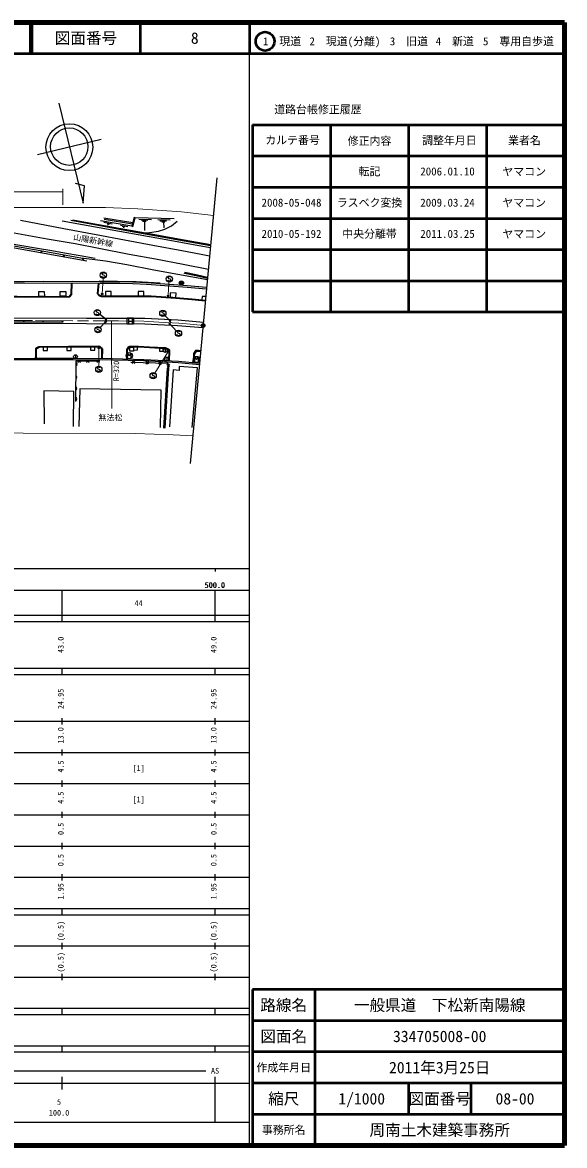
# Model space of a CAD drawing. Units: millimetres at full size, sheet at 1:1000; details may follow other scales. Extents: x 40000 to 680000, y 20000 to 380000.
# Drawn here: x 506272 to 680000, y 20000 to 380000 of the extents above; entities that cross this region are included whole.
import ezdxf
from ezdxf.enums import TextEntityAlignment as Align

# ---------------------------------------------------------------- set-up
doc = ezdxf.new("R2010")
doc.units = ezdxf.units.MM
doc.header["$LTSCALE"] = 1000
doc.header["$PDMODE"] = 32
doc.header["$PDSIZE"] = 500
doc.linetypes.add('CHAIN', pattern=[18.5, 12, -1.5, 3.5, -1.5])
for name, color, linetype, lineweight in [('M-BGD', 7, 'Continuous', 25), ('M-BGD-EXST', 7, 'Continuous', 25), ('M-BMK', 2, 'CHAIN', 13), ('M-BMK-OTRS', 5, 'Continuous', 25), ('M-BMK-SRVR', 3, 'Continuous', 25), ('M-STR-HTXT', 7, 'Continuous', 13), ('M-STR-STRC', 7, 'Continuous', 25), ('M-STR-STRD', 7, 'Continuous', 25), ('M-TTL', 2, 'Continuous', 140), ('M-TTL-BAND', 7, 'Continuous', 25), ('M-TTL-FRAM', 2, 'Continuous', 50), ('M-TTL-LINE', 7, 'Continuous', 50)]:
    doc.layers.add(name, color=color, linetype=linetype, lineweight=lineweight)
for name, color, linetype in [('M-BMK-HTXT', 7, 'Continuous'), ('M-OTRS', 6, 'Continuous'), ('M-TTL-TXT', 7, 'Continuous')]:
    doc.layers.add(name, color=color, linetype=linetype)
doc.styles.add('ＭＳ ゴシック', font='')
doc.styles.get('ＭＳ ゴシック').set_extended_font_data('MS Gothic')

msp = doc.modelspace()

# ---------------------------------------------------------------- hatches: boundary and pattern name
at = {"layer": 'M-BGD'}
for points in [[(512491, 306039, 0.4608), (512334, 306306, 0.4608), (512095, 306110)], [(512235, 306753, 0.4608), (512392, 306487, 0.4608), (512631, 306683)], [(519733, 304747, 0.4608), (519576, 305014, 0.4608), (519337, 304818)], [(519371, 305474, 0.4608), (519527, 305207, 0.4608), (519766, 305403)], [(525754, 303672, 0.4608), (525597, 303939, 0.4608), (525358, 303743)], [(525541, 304395, 0.4608), (525713, 304138, 0.4608), (525940, 304347)], [(556520, 296469, 0.41421), (557220, 295769, 0.41421), (557920, 296470, 1)], [(523352, 269931, 0.82183), (523360, 270921)], [(523322, 265854, 0.82183), (523329, 266844)], [(523294, 262191, 0.82183), (523301, 263182)], [(523268, 258843, 0.82183), (523276, 259833)]]:
    msp.add_hatch(color=256, dxfattribs=at).paths.add_polyline_path(points)
at = {"layer": 'M-BGD-EXST'}
msp.add_hatch(color=256, dxfattribs=at).paths.add_polyline_path([(532052, 292982, 1), (531552, 292982, 0.41421), (531802, 292732, 0.41421)])

# ---------------------------------------------------------------- linework, layer by layer
at = {"layer": 'M-BGD'}
for p, q in [((541606, 315776), (532366, 317228)), ((541489, 315347), (532472, 316839)), ((554930, 317049), (542364, 317409)), ((543520, 316976), (547618, 316848)), ((541309, 314691), (531292, 316450)), ((532329, 315939), (535027, 315456)), ((533367, 315524), (534073, 315373)), ((533631, 315468), (533644, 314973)), ((537686, 315032), (540070, 314634)), ((538271, 314683), (539071, 314555)), ((538671, 314619), (538614, 314119)), ((544299, 316693), (546402, 316635)), ((544784, 316350), (545930, 316304)), ((545357, 316327), (545412, 313351)), ((549688, 316790), (553563, 316722)), ((550350, 316448), (552417, 316438)), ((550988, 316130), (551897, 316131)), ((551443, 316130), (551554, 314194)), ((558238, 299556), (558301, 299849)), ((498070, 296925), (522304, 297108)), ((539847, 283271), (539847, 285271)), ((539847, 285271), (541847, 285271)), ((540222, 285021), (540222, 283521)), ((541472, 285021), (541472, 283521)), ((541847, 285271), (541847, 283271)), ((541847, 283271), (539847, 283271)), ((540222, 284271), (541472, 284271)), ((552008, 275419), (552009, 274219)), ((523273, 273473), (523274, 272273)), ((524818, 270992), (523976, 271842)), ((523980, 271001), (524825, 271838)), ((527652, 270978), (526810, 271828)), ((526814, 270987), (527659, 271824)), ((530977, 271800), (530132, 270963)), ((530139, 271809), (530981, 270959)), ((541461, 270687), (542327, 271501)), ((542298, 270656), (541479, 271527)), ((545860, 270550), (546727, 271365)), ((546698, 270520), (545879, 271391)), ((550025, 270422), (550892, 271236)), ((550863, 270391), (550044, 271262)), ((552496, 272718), (552497, 271518)), ((553446, 269610), (552522, 270359)), ((553363, 270444), (552611, 269515)), ((552618, 269202), (551496, 249926)), ((553069, 269213), (552618, 269202))]:
    msp.add_line(p, q, dxfattribs=at)
for points in [[(541598, 314612), (542364, 317409), (542075, 317488), (541309, 314691)], [(511474, 293754), (513274, 293766), (513283, 292216), (511483, 292204)], [(518332, 293797), (520132, 293809), (520141, 292259), (518341, 292247)], [(532857, 292421), (534707, 292414), (534712, 293764), (532862, 293771)], [(543321, 292392), (545171, 292393), (545170, 293743), (543320, 293742)], [(553571, 292002), (555417, 291881), (555504, 293228), (553658, 293349)], [(514293, 275909), (512893, 275897), (512902, 274797), (514302, 274809)], [(521912, 275973), (520512, 275961), (520521, 274861), (521921, 274873)], [(529471, 276036), (528071, 276025), (528080, 274925), (529480, 274936)], [(540701, 275930), (541901, 275909), (541878, 274659), (540679, 274680)], [(551395, 275452), (550196, 275511), (550155, 274662), (551353, 274603)]]:
    msp.add_lwpolyline(points, close=True, dxfattribs=at)
for points in [[(565537, 297516), (556025, 299257), (548393, 300589), (539679, 302358), (532842, 303434), (529494, 303923), (525001, 304459), (513774, 306482), (504036, 308197), (496660, 309452), (488820, 310759), (479699, 312424), (469547, 314140), (458066, 316290)], [(529603, 304295), (524733, 305191), (519746, 306009), (515734, 306751), (511082, 307554), (505475, 308478), (499258, 309523), (493862, 310493), (487402, 311659), (480561, 312826), (472992, 314129), (463494, 315840)], [(526933, 303462), (507835, 306870), (496421, 308882), (485358, 310692), (483826, 310952), (473161, 312850), (466156, 314042)], [(565846, 300794), (557754, 302382), (548881, 304108), (540455, 305662), (530745, 307576), (523197, 308999), (514238, 310579), (503665, 312506), (495741, 313742), (484534, 315739)], [(566253, 305126), (563581, 305631), (557356, 306759), (548087, 308536), (529841, 311958), (519493, 313869), (505660, 316521)], [(566500, 307742), (562744, 308391), (552276, 310288), (537400, 313001), (518983, 316333)], [(566564, 308429), (558045, 309875), (548631, 311612), (540795, 313038), (530534, 314878), (521758, 316482)], [(566592, 308728), (558097, 310171), (548685, 311907), (540848, 313333), (530587, 315173), (522448, 316660)], [(545006, 312576), (546994, 312653), (549871, 313138), (551923, 313752), (553983, 314821), (555847, 316325)], [(483826, 310952), (483361, 304647), (491881, 302083), (497584, 301977), (497970, 296244), (498738, 294545), (500253, 293010), (502074, 292332), (507147, 292177), (521354, 292266), (521869, 292918), (521991, 296394)], [(565575, 297921), (561885, 298765), (558238, 299556)], [(565604, 298222), (561950, 299058), (558301, 299849)], [(565305, 295053), (559045, 295594), (553390, 295991), (546074, 296508), (541637, 296760), (537518, 296818), (531194, 296859), (512930, 296928), (501032, 296773), (493403, 296700), (482779, 296395), (475440, 296463), (463717, 297522), (458031, 297760), (445578, 297886), (435927, 297043), (418344, 297172), (378529, 297640), (358175, 297937), (325785, 297634), (301774, 297422), (275313, 297214), (252440, 297092)], [(565262, 294554), (559006, 295095), (553355, 295492), (546042, 296009), (541619, 296261), (537513, 296318), (531191, 296359), (512932, 296428), (501038, 296273), (493413, 296200), (482784, 295895), (475415, 295964), (463684, 297022), (458018, 297260), (445597, 297386), (435947, 296543), (418339, 296672), (378522, 297140), (358174, 297437), (325789, 297134), (301778, 296922), (275317, 296714), (252440, 296592)], [(497719, 296241), (497723, 296182), (498529, 294401), (500114, 292795), (502025, 292084), (507144, 291927), (521476, 292017), (522116, 292827), (522241, 296385)], [(530517, 296361), (530191, 293069), (530875, 292324), (531503, 292176), (541192, 292141), (547538, 292145), (555399, 291632), (560595, 291157), (563793, 290826), (564898, 290722)], [(530768, 296361), (530451, 293156), (531007, 292549), (531533, 292426), (541192, 292391), (547546, 292395), (555418, 291881), (560619, 291406), (563817, 291075), (564921, 290971)], [(530872, 297130), (542748, 296966), (550406, 296568)], [(565029, 292117), (563886, 292183), (563759, 291081)], [(510572, 272243), (510538, 275415), (510906, 275847), (511564, 276136), (530506, 276295), (531088, 276223), (531575, 275724), (531869, 275309), (531847, 272169)], [(510822, 272243), (510789, 275324), (511059, 275641), (511617, 275886), (530492, 276045), (530970, 275986), (531383, 275563), (531618, 275231), (531597, 272171)], [(553445, 271453), (553495, 274930), (552888, 275395), (552258, 275660), (546999, 275917), (543432, 276131), (540624, 276182), (540068, 275793), (539626, 275154), (539627, 272034)], [(553195, 271466), (553243, 274808), (552761, 275177), (552202, 275413), (546985, 275668), (543422, 275882), (540701, 275930), (540248, 275614), (539876, 275076), (539877, 272027)], [(541885, 275004), (543133, 275012), (543149, 275886)], [(563390, 274711), (562734, 274825), (561762, 274806), (561136, 273885), (561041, 272976), (560767, 270901)], [(563367, 274461), (562715, 274575), (561896, 274558), (561378, 273797), (561290, 272946), (561017, 270878)], [(563013, 270701), (556234, 271304), (545129, 271896), (535117, 272146), (522522, 272234), (510006, 272243), (500013, 272223), (483495, 272245)], [(562975, 270303), (556205, 270905), (545114, 271497), (535111, 271746), (522520, 271834), (510006, 271843), (500013, 271823), (483495, 271845)], [(531101, 271383), (523364, 271420), (523266, 258539)], [(541000, 271118), (552907, 270749), (553069, 269213), (551945, 249900)], [(560665, 250169), (562365, 269266), (556540, 269694), (556479, 268461), (554538, 268676), (553436, 250417)], [(522634, 250484), (522784, 261692), (513138, 261905), (513207, 251323)], [(550472, 250118), (550697, 262087), (524613, 262601), (524307, 250516)]]:
    msp.add_lwpolyline(points, dxfattribs=at)
for centre, radius in [((557220, 296469), 700), ((552009, 274819), 600), ((523273, 272873), 600), ((552497, 272118), 600)]:
    msp.add_circle(centre, radius, dxfattribs=at)
for centre, radius, start, end in [((512299, 306106), 203, 340.9187, 178.84209), ((512428, 306687), 203, 161.04713, 358.97051), ((519540, 304813), 203, 340.9187, 178.84209), ((519563, 305407), 203, 160.82623, 358.74962), ((525562, 303739), 203, 340.9187, 178.84209), ((525737, 304340), 203, 164.23201, 2.1554), ((523258, 270427), 505, 280.73652, 78.39471), ((523228, 266350), 505, 280.73652, 78.39471), ((523200, 262687), 505, 280.73652, 78.39471), ((523174, 259339), 505, 280.73652, 78.39471)]:
    msp.add_arc(centre, radius, start, end, dxfattribs=at)
at = {"layer": 'M-BGD-EXST'}
for p, q in [((539954, 272572), (539954, 273772)), ((539954, 273772), (540504, 273172)), ((540504, 273172), (541054, 273772)), ((541054, 273772), (541054, 272572)), ((561501, 271365), (561501, 272565)), ((561501, 272565), (562051, 271965)), ((562051, 271965), (562601, 272565)), ((562601, 272565), (562601, 271365))]:
    msp.add_line(p, q, dxfattribs=at)
for centre, radius in [((531802, 292982), 250), ((540504, 273172), 1000), ((562051, 271965), 1000)]:
    msp.add_circle(centre, radius, dxfattribs=at)
at = {"layer": 'M-BMK'}
msp.add_lwpolyline([(67262, 284797), (87736, 284767), (119613, 284654), (154876, 284646), (177930, 284677), (208274, 284639), (232594, 284628), (366604, 284709), (392869, 284598), (443345, 284629), (462982, 284568), (479014, 284502), (510429, 284431), (537053, 284329), (545184, 284206), (550005, 283956), (556403, 283586), (561227, 283224), (564156, 282847)], dxfattribs=at)
at = {"layer": 'M-BMK-OTRS'}
msp.add_line((568613, 330189), (559998, 238676), dxfattribs=at)
at = {"layer": 'M-BMK-SRVR'}
for p, q in [((517933, 354142), (525684, 322035)), ((531543, 342511), (511129, 337583)), ((526179, 327681), (523256, 328360)), ((525684, 322035), (526179, 327681))]:
    msp.add_line(p, q, dxfattribs=at)
for centre, radius in [((521295, 340037), 7500), ((521266, 340193), 6000), ((564156, 282847), 600)]:
    msp.add_circle(centre, radius, dxfattribs=at)
at = {"layer": 'M-OTRS'}
msp.add_point((564198, 282932), dxfattribs=at)
at = {"layer": 'M-STR-HTXT'}
for p, q in [((519240, 325690), (442290, 325690)), ((519225, 321578), (519244, 326690)), ((531802, 292982), (532137, 298004)), ((552925, 292469), (553234, 296795)), ((534834, 284337), (534872, 256298)), ((530695, 275490), (530729, 269807)), ((552821, 274351), (548695, 267614))]:
    msp.add_line(p, q, dxfattribs=at)
for points in [[(567482, 318173), (557261, 319285), (543218, 320289), (532854, 320721), (523036, 320690), (65978, 320690)], [(67033, 249752), (506548, 248333), (542366, 248230), (554533, 247787), (560830, 247510)]]:
    msp.add_lwpolyline(points, dxfattribs=at)
for centre, radius in [((552915, 292319), 150), ((552915, 292319), 120), ((552915, 292319), 90), ((552915, 292319), 60), ((552915, 292319), 30), ((552915, 292319), 20), ((533075, 284783), 150), ((533075, 284783), 120), ((533075, 284783), 90), ((533075, 284783), 60), ((533075, 284783), 30), ((533075, 284783), 20), ((553580, 284310), 150), ((553580, 284310), 120), ((553580, 284310), 90), ((532913, 284002), 150), ((532913, 284002), 120), ((532913, 284002), 90), ((532913, 284002), 60), ((532913, 284002), 30), ((532913, 284002), 20), ((553478, 283389), 150), ((553478, 283389), 120), ((553478, 283389), 90), ((553478, 283389), 60), ((553478, 283389), 30), ((553478, 283389), 20), ((553580, 284310), 60), ((553580, 284310), 30), ((553580, 284310), 20), ((530694, 275640), 150), ((530694, 275640), 120), ((530694, 275640), 90), ((530694, 275640), 60), ((530694, 275640), 30), ((530694, 275640), 20), ((552899, 274479), 150), ((552899, 274479), 120), ((552899, 274479), 90), ((552899, 274479), 60), ((552899, 274479), 30), ((552899, 274479), 20)]:
    msp.add_circle(centre, radius, dxfattribs=at)
for p in [(552915, 292319), (533075, 284783), (553580, 284310), (532913, 284002), (553478, 283389), (530694, 275640), (552899, 274479)]:
    msp.add_point(p, dxfattribs=at)
at = {"layer": 'M-STR-STRC'}
for p, q in [((531931, 299632), (531840, 299451)), ((531840, 299451), (531840, 299360)), ((531840, 299360), (531931, 299178)), ((532112, 299723), (531931, 299632)), ((531931, 299178), (532476, 298996)), ((532294, 299723), (532112, 299723)), ((532476, 299632), (532294, 299723)), ((532567, 299451), (532476, 299632)), ((532476, 298996), (532567, 298905)), ((532567, 298905), (532658, 298723)), ((531840, 298451), (531749, 298632)), ((531931, 298360), (531840, 298451)), ((532112, 298269), (531931, 298360)), ((532294, 298269), (532112, 298269)), ((532476, 298360), (532294, 298269)), ((532567, 298451), (532476, 298360)), ((532658, 298632), (532567, 298451)), ((532658, 298723), (532658, 298632)), ((552941, 297244), (552850, 297426)), ((553032, 298426), (552941, 298244)), ((552941, 298244), (552941, 298154)), ((552941, 298154), (553032, 297972)), ((553032, 297154), (552941, 297244)), ((553213, 298517), (553032, 298426)), ((553032, 297972), (553577, 297790)), ((553213, 297063), (553032, 297154)), ((553395, 298517), (553213, 298517)), ((553395, 297063), (553213, 297063)), ((553577, 298426), (553395, 298517)), ((553577, 297154), (553395, 297063)), ((553668, 298244), (553577, 298426)), ((553577, 297790), (553668, 297699)), ((553668, 297244), (553577, 297154)), ((553668, 297699), (553759, 297517)), ((553759, 297426), (553668, 297244)), ((553759, 297517), (553759, 297426)), ((529877, 286468), (529786, 286650)), ((529968, 287650), (529877, 287468)), ((529877, 287468), (529877, 287378)), ((529877, 287378), (529968, 287196)), ((529968, 286378), (529877, 286468)), ((530150, 287741), (529968, 287650)), ((529968, 287196), (530514, 287014)), ((530150, 286287), (529968, 286378)), ((530332, 287741), (530150, 287741)), ((530332, 286287), (530150, 286287)), ((530514, 287650), (530332, 287741)), ((530514, 286378), (530332, 286287)), ((530605, 287468), (530514, 287650)), ((530514, 287014), (530605, 286923)), ((530605, 286468), (530514, 286378)), ((530605, 286923), (530695, 286741)), ((530695, 286650), (530605, 286468)), ((530695, 286741), (530695, 286650)), ((533075, 284783), (531033, 286390)), ((550901, 286250), (550811, 286431)), ((550992, 287431), (550901, 287250)), ((550901, 287250), (550901, 287159)), ((550901, 287159), (550992, 286977)), ((550992, 286159), (550901, 286250)), ((551174, 287522), (550992, 287431)), ((550992, 286977), (551538, 286795)), ((551174, 286068), (550992, 286159)), ((551356, 287522), (551174, 287522)), ((551356, 286068), (551174, 286068)), ((551538, 287431), (551356, 287522)), ((551538, 286159), (551356, 286068)), ((551629, 287250), (551538, 287431)), ((551538, 286795), (551629, 286704)), ((551629, 286250), (551538, 286159)), ((551629, 286704), (551720, 286522)), ((551720, 286431), (551629, 286250)), ((551720, 286522), (551720, 286431)), ((553580, 284310), (551950, 286060)), ((500620, 284086), (506523, 284077)), ((506823, 284077), (512727, 284068)), ((513027, 284068), (518930, 284059)), ((530099, 280944), (530008, 281126)), ((530190, 282126), (530099, 281944)), ((530099, 281944), (530099, 281853)), ((530099, 281853), (530190, 281671)), ((530190, 280853), (530099, 280944)), ((530372, 282216), (530190, 282126)), ((530190, 281671), (530736, 281489)), ((530372, 280762), (530190, 280853)), ((530554, 282216), (530372, 282216)), ((530736, 282126), (530554, 282216)), ((530736, 280853), (530554, 280762)), ((530827, 281944), (530736, 282126)), ((530736, 281489), (530827, 281398)), ((530827, 280944), (530736, 280853)), ((530827, 281398), (530918, 281216)), ((530918, 281126), (530827, 280944)), ((530918, 281216), (530918, 281126)), ((532913, 284002), (531158, 282202)), ((553478, 283389), (555592, 281087)), ((556017, 280963), (555926, 280781)), ((556199, 281054), (556017, 280963)), ((556381, 281054), (556199, 281054)), ((556563, 280963), (556381, 281054)), ((556654, 280781), (556563, 280963)), ((530554, 280762), (530372, 280762)), ((555926, 279781), (555836, 279963)), ((555926, 280781), (555926, 280690)), ((555926, 280690), (556017, 280508)), ((556017, 279690), (555926, 279781)), ((556017, 280508), (556563, 280326)), ((556199, 279599), (556017, 279690)), ((556381, 279599), (556199, 279599)), ((556563, 279690), (556381, 279599)), ((556563, 280326), (556654, 280236)), ((556654, 279781), (556563, 279690)), ((556654, 280236), (556745, 280054)), ((556745, 279963), (556654, 279781)), ((556745, 280054), (556745, 279963)), ((530371, 268261), (530281, 268443)), ((530462, 269443), (530371, 269261)), ((530371, 269261), (530371, 269170)), ((530371, 269170), (530462, 268988)), ((530462, 268170), (530371, 268261)), ((530644, 269534), (530462, 269443)), ((530462, 268988), (531008, 268806)), ((530644, 268079), (530462, 268170)), ((530826, 269534), (530644, 269534)), ((530826, 268079), (530644, 268079)), ((531008, 269443), (530826, 269534)), ((531008, 268170), (530826, 268079)), ((531099, 269261), (531008, 269443)), ((531008, 268806), (531099, 268715)), ((531099, 268261), (531008, 268170)), ((531099, 268715), (531190, 268534)), ((531190, 268443), (531099, 268261)), ((531190, 268534), (531190, 268443)), ((547897, 267393), (547806, 267211)), ((547806, 267211), (547806, 267120)), ((547806, 267120), (547897, 266938)), ((548079, 267483), (547897, 267393)), ((547897, 266938), (548442, 266756)), ((548260, 267483), (548079, 267483)), ((548442, 267393), (548260, 267483)), ((548533, 267211), (548442, 267393)), ((548442, 266756), (548533, 266665)), ((548533, 266665), (548624, 266483)), ((548624, 266483), (548624, 266393)), ((547806, 266211), (547715, 266393)), ((547897, 266120), (547806, 266211)), ((548079, 266029), (547897, 266120)), ((548260, 266029), (548079, 266029)), ((548442, 266120), (548260, 266029)), ((548533, 266211), (548442, 266120)), ((548624, 266393), (548533, 266211))]:
    msp.add_line(p, q, dxfattribs=at)
for centre, radius in [((532203, 298996), 1000), ((553304, 297790), 1000), ((530241, 287014), 1000), ((551265, 286795), 1000), ((506673, 284077), 150), ((506673, 284077), 120), ((506673, 284077), 100), ((512877, 284068), 150), ((512877, 284068), 120), ((512877, 284068), 100), ((519080, 284059), 150), ((519080, 284059), 120), ((519080, 284059), 100), ((530463, 281489), 1000), ((556290, 280326), 1000), ((530735, 268806), 1000), ((548170, 266756), 1000)]:
    msp.add_circle(centre, radius, dxfattribs=at)
at = {"layer": 'M-STR-STRD'}
for points in [[(442273, 285388), (526838, 285256), (545538, 285190), (556033, 284634), (564262, 283969)], [(442208, 283638), (526833, 283506), (545489, 283440), (555916, 282887), (564098, 282227)]]:
    msp.add_lwpolyline(points, dxfattribs=at)
at = {"layer": 'M-TTL'}
for p, q in [((680000, 380000), (40000, 380000)), ((680000, 20000), (680000, 380000)), ((40000, 20000), (680000, 20000))]:
    msp.add_line(p, q, dxfattribs=at)
at = {"layer": 'M-TTL-BAND'}
for p, q in [((579000, 20000), (579000, 370000)), ((40000, 205000), (579000, 205000)), ((568000, 205000), (568000, 204000)), ((68000, 198000), (579000, 198000)), ((519000, 188000), (519000, 198000)), ((568000, 188000), (568000, 198000)), ((40000, 190000), (579000, 190000)), ((40000, 188000), (579000, 188000)), ((40000, 173000), (579000, 173000)), ((519000, 171000), (519000, 173000)), ((568000, 171000), (568000, 173000)), ((40000, 171000), (579000, 171000)), ((40000, 156000), (579000, 156000)), ((519000, 155000), (519000, 157000)), ((568000, 155000), (568000, 157000)), ((46000, 146000), (579000, 146000)), ((519000, 145000), (519000, 147000)), ((568000, 145000), (568000, 147000)), ((519000, 135000), (519000, 137000)), ((568000, 135000), (568000, 137000)), ((52000, 136000), (579000, 136000)), ((46000, 126000), (579000, 126000)), ((519000, 125000), (519000, 127000)), ((568000, 125000), (568000, 127000)), ((52000, 116000), (579000, 116000)), ((519000, 115000), (519000, 117000)), ((568000, 115000), (568000, 117000)), ((46000, 106000), (579000, 106000)), ((519000, 105000), (519000, 107000)), ((568000, 105000), (568000, 107000)), ((40000, 96000), (579000, 96000)), ((40000, 94000), (579000, 94000)), ((519000, 94000), (519000, 96000)), ((568000, 94000), (568000, 96000)), ((49000, 84000), (579000, 84000)), ((519000, 83000), (519000, 85000)), ((568000, 83000), (568000, 85000)), ((40000, 74000), (579000, 74000)), ((519000, 73000), (519000, 75000)), ((568000, 73000), (568000, 75000)), ((40000, 64000), (579000, 64000)), ((40000, 62000), (579000, 62000)), ((519000, 62000), (519000, 64000)), ((568000, 62000), (568000, 64000)), ((40000, 52000), (579000, 52000)), ((519000, 50000), (519000, 52000)), ((568000, 50000), (568000, 52000)), ((40000, 50000), (579000, 50000)), ((71000, 44000), (565000, 44000)), ((40000, 40000), (579000, 40000)), ((519000, 38000), (519000, 42000)), ((568000, 27500), (568000, 42000)), ((68000, 27500), (579000, 27500))]:
    msp.add_line(p, q, dxfattribs=at)
at = {"layer": 'M-TTL-FRAM'}
for p, q in [((580000, 347197), (580000, 287197)), ((580000, 347197), (680000, 347197)), ((580000, 287197), (680000, 287197)), ((680000, 70000), (580000, 70000)), ((580000, 70000), (580000, 20000))]:
    msp.add_line(p, q, dxfattribs=at)
at = {"layer": 'M-TTL-LINE'}
for p, q in [((508747, 380000), (508747, 370000)), ((509247, 380000), (509247, 370000)), ((543997, 380000), (543997, 370000)), ((579000, 380000), (579000, 370000)), ((40000, 370000), (680000, 370000)), ((605000, 347197), (605000, 287197)), ((630000, 347197), (630000, 287197)), ((655000, 347197), (655000, 287197)), ((580000, 337197), (680000, 337197)), ((580000, 327197), (680000, 327197)), ((580000, 317197), (680000, 317197)), ((580000, 307197), (680000, 307197)), ((580000, 297197), (680000, 297197)), ((600000, 70000), (600000, 20000)), ((680000, 60000), (580000, 60000)), ((680000, 50000), (580000, 50000)), ((680000, 40000), (580000, 40000)), ((630000, 40000), (630000, 30000)), ((650000, 40000), (650000, 30000)), ((680000, 30000), (580000, 30000))]:
    msp.add_line(p, q, dxfattribs=at)
msp.add_circle((584031, 373958), 3000, dxfattribs=at)

# ---------------------------------------------------------------- texts
at = {"layer": 'M-BMK-HTXT', "style": 'ＭＳ ゴシック'}
for s, rotation, p in [('山陽新幹線', 349.241, (522341, 309859)), ('無法松', 0.035, (530622, 251885))]:
    msp.add_text(s, height=1833, rotation=rotation, dxfattribs=at).set_placement(p, align=Align.BOTTOM_LEFT)
at = {"layer": 'M-STR-HTXT', "style": 'ＭＳ ゴシック'}
msp.add_text('R=320', height=1833, rotation=89.504, dxfattribs=at).set_placement((537764, 264980), align=Align.BOTTOM_LEFT)
at = {"layer": 'M-TTL-BAND', "style": 'ＭＳ ゴシック'}
for s, p in [('500.0', (567844, 198195)), ('500.0', (568000, 198195)), ('44', (543500, 192405)), ('[1]', (543500, 139500)), ('[1]', (543500, 129500)), ('AS', (568000, 42500)), ('5', (518000, 32523)), ('100.0', (518000, 29033))]:
    msp.add_text(s, height=1833, dxfattribs=at).set_placement(p, align=Align.BOTTOM_CENTER)
for s, p in [('43.0', (520000, 180500)), ('49.0', (569000, 180500)), ('24.95', (520000, 163174)), ('24.95', (569000, 163174)), ('13.0', (520000, 151500)), ('13.0', (569000, 151500)), ('4.5', (520000, 141500)), ('4.5', (569000, 141500)), ('4.5', (520000, 131500)), ('4.5', (569000, 131500)), ('0.5', (520000, 121500)), ('0.5', (569000, 121500)), ('0.5', (520000, 111500)), ('0.5', (569000, 111500)), ('1.95', (520000, 101500)), ('1.95', (569000, 101500)), ('(0.5)', (520000, 88764)), ('(0.5)', (569000, 88764)), ('(0.5)', (520000, 78764)), ('(0.5)', (569000, 78764))]:
    msp.add_text(s, height=1833, rotation=90, dxfattribs=at).set_placement(p, align=Align.BOTTOM_CENTER)
at = {"layer": 'M-TTL-TXT', "style": 'ＭＳ ゴシック'}
for s, height, p in [('図面番号', 3666, (526622, 375000)), ('8', 3666, (561497, 375000)), ('1\u3000現道', 2566, (589448, 373958)), ('2\u3000現道(分離)', 2566, (609619, 373958)), ('3\u3000旧道', 2566, (630121, 373958)), ('4\u3000新道', 2566, (644824, 373958)), ('5\u3000専用自歩道', 2566, (665228, 373958)), ('道路台帳修正履歴', 2566, (600968, 352113)), ('カルテ番号', 2566, (592839, 342277)), ('修正内容', 2566, (617509, 342023)), ('調整年月日', 2566, (643089, 342197)), ('業者名', 2566, (667134, 342197)), ('転記', 2566, (617500, 332245)), ('2006.01.10', 2566, (642500, 332245)), ('ヤマコン', 2566, (667077, 332189)), ('2008-05-048', 2566, (592500, 322245)), ('ラスベク変換', 2566, (617500, 322245)), ('2009.03.24', 2566, (642500, 322245)), ('ヤマコン', 2566, (667077, 322189)), ('2010-05-192', 2566, (592500, 312245)), ('中央分離帯', 2566, (617500, 312245)), ('2011.03.25', 2566, (642500, 312245)), ('ヤマコン', 2566, (667077, 312189)), ('路線名', 3666, (590000, 65000)), ('路線名', 3666, (590000, 65000)), ('一般県道\u3000下松新南陽線', 3666, (640000, 65000)), ('図面名', 3666, (590000, 55000)), ('図面名', 3666, (590000, 55000)), ('334705008-00', 3666, (640000, 55000)), ('2011年3月25日', 3666, (640000, 45000)), ('作成年月日', 2566, (590000, 45000)), ('作成年月日', 2566, (590000, 45000)), ('縮尺', 3666, (590000, 35000)), ('縮尺', 3666, (590000, 35000)), ('1/1000', 3666, (615000, 35000)), ('図面番号', 3666, (640000, 35000)), ('図面番号', 3666, (640000, 35000)), ('08-00', 3666, (664125, 35000)), ('事務所名', 2566, (590000, 25000)), ('事務所名', 2566, (590000, 25000)), ('周南土木建築事務所', 3666, (640000, 25000))]:
    msp.add_text(s, height=height, dxfattribs=at).set_placement(p, align=Align.MIDDLE_CENTER)

doc.saveas('drawing.dxf')
